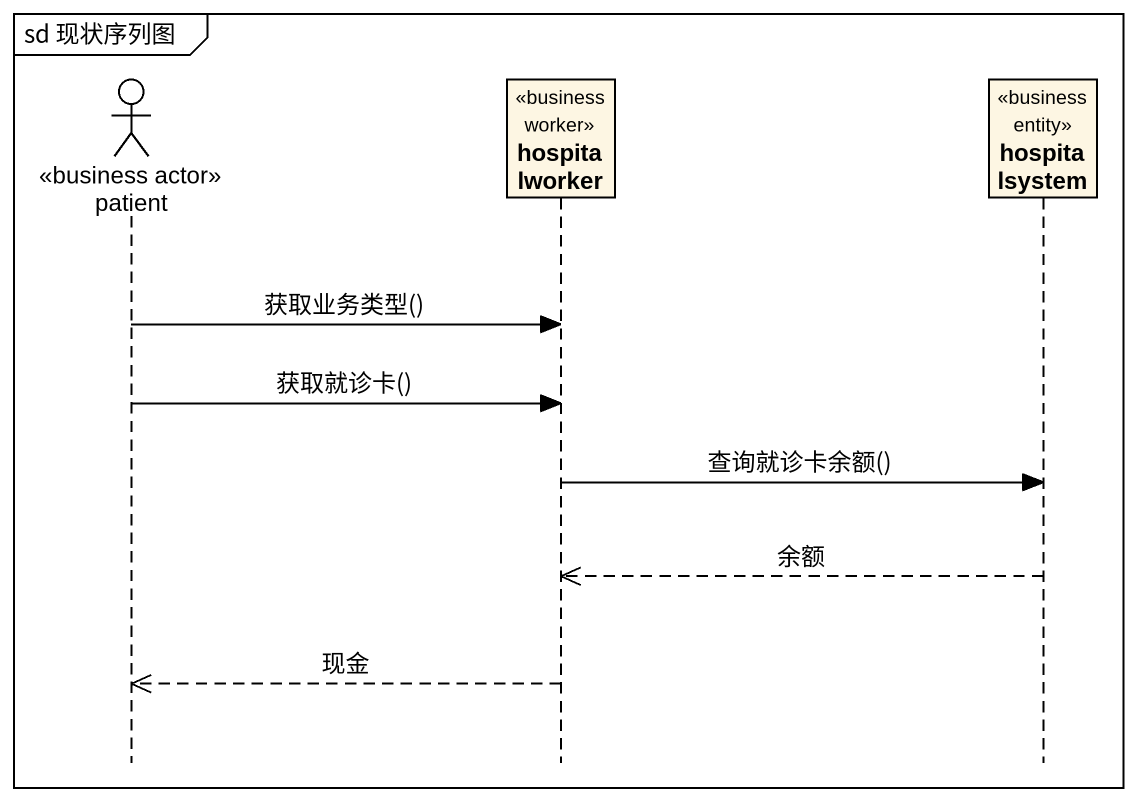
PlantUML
@startuml
mainframe sd 现状序列图
hide footbox
actor patient <<business actor>>
participant hospitalworker <<business worker>>
participant hospitalsystem <<business entity>>

patient -> hospitalworker : 获取业务类型()
patient -> hospitalworker : 获取就诊卡()
hospitalworker -> hospitalsystem : 查询就诊卡余额()
hospitalsystem -->> hospitalworker : 余额
hospitalworker -->> patient : 现金
@enduml
